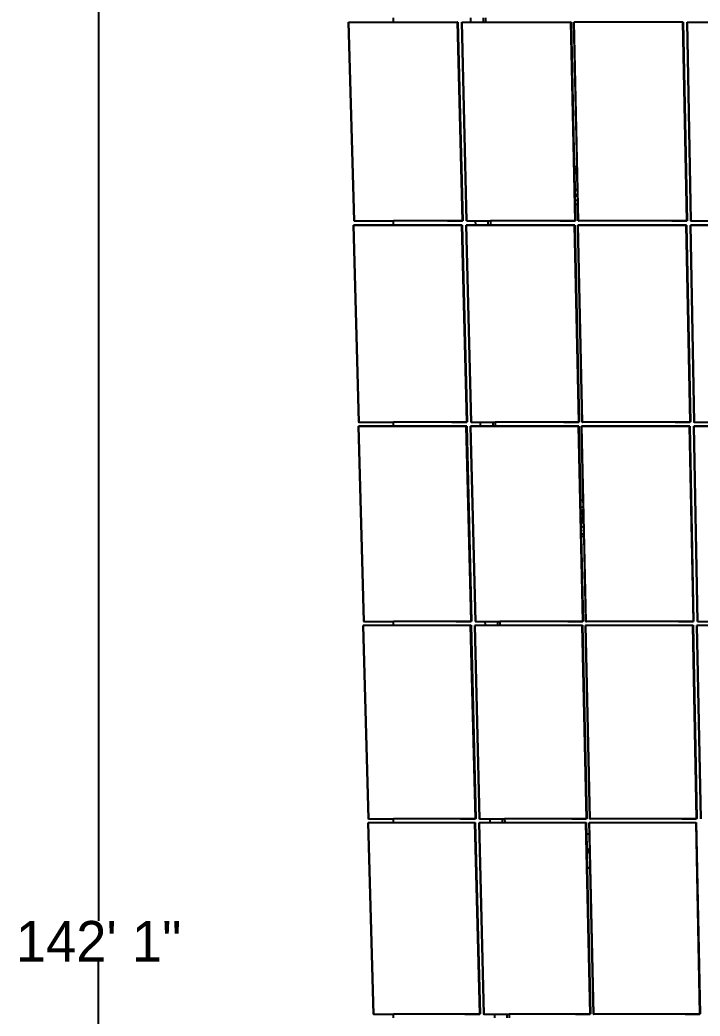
# Model space of a CAD drawing. Header units: inches. Extents: x -877 to 684, y -1170 to 1151.
# Drawn here: x -877 to -475, y -64 to 524 of the extents above; entities that cross this region are included whole.
import ezdxf

# ---------------------------------------------------------------- set-up
doc = ezdxf.new("R2010")
doc.units = ezdxf.units.IN
doc.header["$MEASUREMENT"] = 0
doc.dimstyles.get("Standard").update_dxf_attribs({"dimtxt": 24, "dimasz": 0.18, "dimexe": 0.18, "dimexo": 0.0625, "dimgap": 0.09, "dimtad": 0, "dimtih": 1, "dimtoh": 1, "dimdec": 4, "dimzin": 0, "dimdsep": 46, "dimtxsty": 'Standard', "dimcen": 0.09, "dimclrd": 1, "dimclre": 1, "dimclrt": 1, "dimadec": 0, "dimazin": 0, "dimtfac": 1, "dimtdec": 4, "dimtofl": 0, "dimtmove": 0, "dimatfit": 3, "dimfxl": 1, "dimtolj": 1, "dimtzin": 0, "dimarcsym": 0})

# ---------------------------------------------------------------- blocks, each defined once
blk = doc.blocks.new('*D4')
at = {"color": 1, "lineweight": -2, "transparency": 16777216}
for p, q in [((-694.87, 1014.8), (-830.6, 1014.8)), ((-830.42, 1014.62), (-830.42, -7.61)), ((-830.42, -1054.02), (-830.42, -31.79)), ((-643.73, -1054.2), (-830.6, -1054.2))]:
    blk.add_line(p, q, dxfattribs=at)
at = {"color": 1, "transparency": 16777216}
for points in [[(-830.45, 1014.62), (-830.39, 1014.62), (-830.42, 1014.8)], [(-830.45, -1054.02), (-830.39, -1054.02), (-830.42, -1054.2)]]:
    blk.add_solid(points, dxfattribs=at)
at = {"layer": 'Defpoints', "color": 0, "transparency": 16777216}
for p in [(-694.81, 1014.8), (-830.42, -1054.2), (-643.67, -1054.2)]:
    blk.add_point(p, dxfattribs=at)
at = {"color": 1, "transparency": 16777216, "insert": (-830.42, -19.7), "char_height": 24, "attachment_point": 5}
blk.add_mtext('\\A1;142\' 1"', dxfattribs=at)

msp = doc.modelspace()

# ---------------------------------------------------------------- linework, layer by layer
for p, q in [((-656.16976, 523.13407), (-656.16976, 525.64121)), ((-610.54655, 523.13335), (-610.60709, 525.6405)), ((-603.10563, 523.13323), (-603.16544, 525.64038)), ((-601.88785, 525.64036), (-601.82818, 523.13321)), ((-682.80723, 523.13451), (-682.61021, 523.1334)), ((-679.56547, 405.69066), (-682.80723, 523.13451)), ((-682.61021, 523.1334), (-682.51676, 523.13451)), ((-679.36942, 405.6904), (-682.61021, 523.1334)), ((-682.51676, 523.13451), (-656.16976, 523.13407)), ((-656.16976, 523.13407), (-618.44569, 523.13344)), ((-615.50951, 405.68961), (-618.44569, 523.13344)), ((-618.22706, 523.12534), (-618.44569, 523.13344)), ((-618.22706, 523.12534), (-615.29295, 405.72286)), ((-615.95881, 523.13344), (-615.76179, 523.13234)), ((-613.03443, 405.68961), (-615.95881, 523.13344)), ((-615.76179, 523.13234), (-615.66834, 523.13344)), ((-612.83837, 405.68935), (-615.76179, 523.13234)), ((-615.66834, 523.13344), (-610.54655, 523.13335)), ((-610.54655, 523.13335), (-603.10563, 523.13323)), ((-603.10563, 523.13323), (-601.82818, 523.13321)), ((-601.82818, 523.13321), (-551.59728, 523.13238)), ((-548.97847, 405.68855), (-551.59728, 523.13238)), ((-551.40228, 523.12428), (-551.59728, 523.13238)), ((-551.40228, 523.12428), (-549.50221, 437.88308)), ((-549.68429, 523.1309), (-549.48728, 523.1298)), ((-547.79, 437.88308), (-549.68429, 523.1309)), ((-549.48728, 523.1298), (-549.39383, 523.1309)), ((-546.87851, 405.68683), (-549.48728, 523.1298)), ((-485.32277, 523.12984), (-549.39383, 523.1309)), ((-483.01862, 405.68604), (-485.32277, 523.12984)), ((-485.1512, 523.12174), (-485.32277, 523.12984)), ((-485.1512, 523.12174), (-482.84867, 405.7193)), ((-482.83589, 523.12984), (-482.63888, 523.12873)), ((-480.54354, 405.68604), (-482.83589, 523.12984)), ((-482.63888, 523.12873), (-482.54543, 523.12984)), ((-480.34748, 405.68578), (-482.63888, 523.12873)), ((-482.54543, 523.12984), (-438.94035, 523.12911)), ((-549.50221, 437.88308), (-547.79, 437.88308)), ((-549.50221, 437.88308), (-549.46577, 436.24851)), ((-549.46577, 436.24851), (-548.8849, 436.82938)), ((-549.46577, 436.24851), (-549.4591, 435.94924)), ((-549.4591, 435.94924), (-549.41333, 435.91412)), ((-549.4591, 435.94924), (-549.4535, 435.698)), ((-549.4535, 435.698), (-549.39455, 435.74323)), ((-549.4535, 435.698), (-549.43961, 435.07505)), ((-549.41333, 435.91412), (-549.15844, 435.80854)), ((-549.39455, 435.74323), (-549.29683, 435.78371)), ((-549.29683, 435.78371), (-549.19196, 435.79752)), ((-549.19196, 435.79752), (-549.08709, 435.78371)), ((-549.15844, 435.80854), (-548.8849, 435.77252)), ((-549.08709, 435.78371), (-549.06511, 435.77461)), ((-549.04927, 435.77252), (-549.06511, 435.77461)), ((-549.06511, 435.77461), (-548.98936, 435.74323)), ((-548.94811, 435.73062), (-549.04927, 435.77252)), ((-548.98936, 435.74323), (-548.90545, 435.67884)), ((-548.86124, 435.66396), (-548.94811, 435.73062)), ((-548.90327, 435.676), (-548.90545, 435.67884)), ((-548.90327, 435.676), (-548.86124, 435.64375)), ((-548.90327, 435.676), (-548.84105, 435.59492)), ((-548.86347, 436.81233), (-548.8849, 436.82938)), ((-548.8849, 436.82938), (-548.86566, 436.81014)), ((-548.8849, 436.82938), (-548.8849, 435.77819)), ((-548.8849, 435.77252), (-548.61137, 435.80854)), ((-548.86566, 436.81014), (-548.86347, 436.81233)), ((-548.86566, 436.81014), (-548.13759, 436.08207)), ((-548.86347, 436.81233), (-548.11619, 436.06505)), ((-548.79458, 435.57709), (-548.86124, 435.66396)), ((-548.86124, 435.64375), (-548.79685, 435.55984)), ((-548.78447, 435.56699), (-548.85113, 435.65386)), ((-548.84105, 435.59492), (-548.80058, 435.4972)), ((-548.80058, 435.4972), (-548.78677, 435.39233)), ((-548.78677, 435.39233), (-548.80058, 435.28746)), ((-548.79685, 435.55984), (-548.75637, 435.46212)), ((-548.75267, 435.47593), (-548.79458, 435.57709)), ((-548.74257, 435.46582), (-548.78447, 435.56699)), ((-548.75637, 435.46212), (-548.74257, 435.35726)), ((-548.74257, 435.35726), (-548.75637, 435.2524)), ((-548.73838, 435.36737), (-548.75267, 435.47593)), ((-548.75267, 435.25881), (-548.73838, 435.36737)), ((-548.72828, 435.35726), (-548.74257, 435.46582)), ((-548.74257, 435.2487), (-548.72828, 435.35726)), ((-548.61137, 435.80854), (-548.35647, 435.91412)), ((-548.35647, 435.91412), (-548.13759, 436.08207)), ((-548.11619, 436.06505), (-548.13759, 436.08207)), ((-548.13759, 436.08207), (-548.11867, 436.06315)), ((-548.11867, 436.06315), (-548.11619, 436.06505)), ((-548.11867, 436.06315), (-547.74117, 435.68565)), ((-548.11619, 436.06505), (-547.74127, 435.69012)), ((-547.74127, 435.69012), (-547.79, 437.88308)), ((-547.74117, 435.68565), (-547.74127, 435.69012)), ((-547.6872, 433.25702), (-547.74117, 435.68565)), ((-549.43624, 435.07341), (-549.43961, 435.07505)), ((-549.43961, 435.07505), (-549.42982, 434.63554)), ((-549.43921, 435.05674), (-549.35745, 434.99401)), ((-549.43421, 435.07077), (-549.43624, 435.07341)), ((-549.39455, 435.04142), (-549.43421, 435.07077)), ((-547.6872, 433.25702), (-549.42982, 434.63554)), ((-549.42982, 434.63554), (-549.19357, 424.03691)), ((-549.29683, 435.00095), (-549.39455, 435.04142)), ((-549.3503, 435.00638), (-549.39455, 435.04142)), ((-549.35745, 434.99401), (-549.25629, 434.9521)), ((-549.25259, 434.96591), (-549.3503, 435.00638)), ((-549.19196, 434.98714), (-549.29683, 435.00095)), ((-549.25629, 434.9521), (-549.14773, 434.93781)), ((-549.14773, 434.9521), (-549.25259, 434.96591)), ((-549.08709, 435.00095), (-549.19196, 434.98714)), ((-549.14773, 434.9521), (-549.14773, 434.99296)), ((-549.04286, 434.96591), (-549.14773, 434.9521)), ((-549.14773, 434.93781), (-549.03916, 434.9521)), ((-549.14773, 434.94925), (-549.14773, 434.9521)), ((-549.14773, 434.93781), (-549.14773, 434.94925)), ((-548.98936, 435.04142), (-549.08709, 435.00095)), ((-548.94811, 435.00411), (-549.04286, 434.96591)), ((-549.03916, 434.9521), (-548.938, 434.99401)), ((-548.90545, 435.10582), (-548.98936, 435.04142)), ((-548.86124, 435.07077), (-548.94811, 435.00411)), ((-548.938, 434.99401), (-548.85113, 435.06067)), ((-548.90147, 435.111), (-548.90545, 435.10582)), ((-548.84105, 435.18973), (-548.90147, 435.111)), ((-548.90147, 435.111), (-548.86124, 435.07077)), ((-548.86124, 435.07077), (-548.79458, 435.15764)), ((-548.85113, 435.06067), (-548.78447, 435.14754)), ((-548.80058, 435.28746), (-548.84105, 435.18973)), ((-548.79458, 435.15764), (-548.75804, 435.24586)), ((-548.78447, 435.14754), (-548.74375, 435.24586)), ((-548.75804, 435.24586), (-548.75637, 435.2524)), ((-548.75637, 435.2524), (-548.75267, 435.25881)), ((-548.74375, 435.24586), (-548.74257, 435.2487)), ((-547.48732, 424.26165), (-547.6872, 433.25702)), ((-548.24426, 424.04871), (-549.19357, 424.03691)), ((-549.19357, 424.03691), (-549.14748, 421.96937)), ((-547.48732, 424.26165), (-548.24426, 424.04871)), ((-547.42241, 421.34067), (-547.48732, 424.26165)), ((-549.14748, 421.96937), (-549.0972, 421.96275)), ((-549.14748, 421.96937), (-549.14685, 421.94112)), ((-549.14685, 421.94112), (-549.05297, 421.92876)), ((-549.14685, 421.94112), (-549.12979, 421.17569)), ((-549.0972, 421.17998), (-549.12979, 421.17569)), ((-549.12979, 421.17569), (-549.12891, 421.13606)), ((-549.05297, 421.14606), (-549.12891, 421.13606)), ((-549.12891, 421.13606), (-549.12859, 421.12181)), ((-549.12859, 421.12181), (-549.04927, 421.13225)), ((-549.12859, 421.12181), (-549.12372, 420.90359)), ((-548.8849, 420.93503), (-549.12372, 420.90359)), ((-549.12372, 420.90359), (-549.10579, 420.09906)), ((-548.8849, 419.87817), (-549.10579, 420.09906)), ((-549.10579, 420.09906), (-549.05302, 417.73162)), ((-549.0972, 421.96275), (-548.99947, 421.92227)), ((-548.99947, 421.22046), (-549.0972, 421.17998)), ((-547.34221, 417.73162), (-549.05302, 417.73162)), ((-549.05302, 417.73162), (-548.99942, 415.32683)), ((-549.05297, 421.92876), (-548.95525, 421.88828)), ((-548.95525, 421.18653), (-549.05297, 421.14606)), ((-549.04927, 421.13225), (-548.94811, 421.17415)), ((-548.95525, 421.88828), (-548.99947, 421.92227)), ((-548.91555, 421.28485), (-548.99947, 421.22046)), ((-548.95525, 421.88828), (-548.91555, 421.85788)), ((-548.87134, 421.25092), (-548.95525, 421.18653)), ((-548.94811, 421.17415), (-548.86124, 421.24081)), ((-548.91555, 421.85788), (-548.85116, 421.77396)), ((-548.87134, 421.8239), (-548.91555, 421.85788)), ((-548.85116, 421.36877), (-548.91555, 421.28485)), ((-548.61137, 420.89902), (-548.8849, 420.93503)), ((-548.13759, 420.62549), (-548.8849, 419.87817)), ((-548.86347, 419.86178), (-548.8849, 419.87817)), ((-548.87134, 421.8239), (-548.80696, 421.73999)), ((-548.80696, 421.33483), (-548.87134, 421.25092)), ((-548.25801, 420.46725), (-548.86347, 419.86178)), ((-548.79458, 421.74713), (-548.86124, 421.834)), ((-548.86124, 421.24081), (-548.79458, 421.32768)), ((-548.86124, 421.24081), (-548.86124, 419.87817)), ((-548.85116, 421.77396), (-548.81068, 421.67623)), ((-548.81068, 421.46649), (-548.85116, 421.36877)), ((-548.81068, 421.67623), (-548.79688, 421.57136)), ((-548.79688, 421.57136), (-548.81068, 421.46649)), ((-548.80696, 421.73999), (-548.76648, 421.64227)), ((-548.76648, 421.43255), (-548.80696, 421.33483)), ((-548.75267, 421.64597), (-548.79458, 421.74713)), ((-548.79458, 421.32768), (-548.75267, 421.42885)), ((-548.76648, 421.64227), (-548.75267, 421.53741)), ((-548.75267, 421.53741), (-548.76648, 421.43255)), ((-548.73838, 421.53741), (-548.75267, 421.64597)), ((-548.75267, 421.42885), (-548.73838, 421.53741)), ((-548.35647, 420.79344), (-548.61137, 420.89902)), ((-548.13759, 420.62549), (-548.35647, 420.79344)), ((-548.11619, 420.60907), (-548.25801, 420.46725)), ((-548.25801, 420.46725), (-548.19337, 420.47576)), ((-548.19337, 420.47576), (-548.09236, 420.51759)), ((-547.42241, 421.34067), (-548.13759, 420.62549)), ((-548.11619, 420.60907), (-548.13759, 420.62549)), ((-547.88872, 420.83653), (-548.11619, 420.60907)), ((-548.09236, 420.51759), (-548.00563, 420.58415)), ((-548.00563, 420.58415), (-547.93907, 420.67088)), ((-547.93907, 420.67088), (-547.89724, 420.77189)), ((-547.89724, 420.77189), (-547.88872, 420.83653)), ((-547.42159, 421.30367), (-547.88872, 420.83653)), ((-547.42159, 421.30367), (-547.42241, 421.34067)), ((-547.34221, 417.73162), (-547.42159, 421.30367)), ((-547.28877, 415.32683), (-547.34221, 417.73162)), ((-547.28877, 415.32683), (-548.99942, 415.32683)), ((-548.99942, 415.32683), (-548.78532, 405.72181)), ((-547.07457, 405.68709), (-547.28877, 415.32683)), ((-679.87683, 405.68957), (-679.94756, 405.68957)), ((-679.63959, 403.233), (-679.87878, 403.19887)), ((-679.87878, 403.19887), (-679.68271, 403.19778)), ((-676.6665, 286.88842), (-679.87878, 403.19887)), ((-679.68271, 403.19778), (-679.58972, 403.19887)), ((-676.47139, 286.88817), (-679.68271, 403.19778)), ((-679.56547, 405.69066), (-679.65848, 405.68957)), ((-679.63959, 403.233), (-656.16976, 403.23262)), ((-615.82929, 403.19782), (-679.58972, 403.19887)), ((-679.51974, 405.69041), (-679.56547, 405.69066)), ((-679.51974, 405.69041), (-679.36942, 405.6904)), ((-679.36942, 405.6904), (-679.29836, 405.6904)), ((-679.27639, 405.69066), (-679.29836, 405.6904)), ((-679.27639, 405.69066), (-656.16976, 405.69021)), ((-656.16976, 403.23262), (-656.16976, 405.69021)), ((-615.50951, 405.68961), (-656.16976, 405.69021)), ((-656.16976, 403.23262), (-615.61264, 403.23195)), ((-624.40776, 405.6896), (-615.50947, 405.68814)), ((-615.61264, 403.23195), (-615.82929, 403.19782)), ((-612.91964, 286.88738), (-615.82929, 403.19782)), ((-615.61264, 403.23195), (-612.70503, 286.96207)), ((-615.29295, 405.72286), (-615.50951, 405.68961)), ((-615.50947, 405.68814), (-615.50951, 405.68961)), ((-613.34578, 405.68851), (-613.41652, 405.68851)), ((-613.13868, 403.23195), (-613.35447, 403.19782)), ((-613.35447, 403.19782), (-613.15841, 403.19672)), ((-610.45651, 286.88738), (-613.35447, 403.19782)), ((-613.15841, 403.19672), (-613.06541, 403.19782)), ((-610.26139, 286.88712), (-613.15841, 403.19672)), ((-613.13868, 403.23195), (-607.65127, 403.23186)), ((-613.03443, 405.68961), (-613.12744, 405.68851)), ((-549.30499, 403.19676), (-613.06541, 403.19782)), ((-612.98869, 405.68935), (-613.03443, 405.68961)), ((-612.98869, 405.68935), (-612.83837, 405.68935)), ((-612.83837, 405.68935), (-612.76732, 405.68935)), ((-612.74535, 405.68961), (-612.76732, 405.68935)), ((-612.74535, 405.68961), (-607.71061, 405.6895)), ((-607.65127, 403.23186), (-607.71061, 405.6895)), ((-607.71061, 405.6895), (-600.30426, 405.68936)), ((-607.65127, 403.23186), (-600.24564, 403.23174)), ((-600.24564, 403.23174), (-600.30426, 405.68936)), ((-600.30426, 405.68936), (-599.03302, 405.68934)), ((-600.24564, 403.23174), (-598.97453, 403.23172)), ((-599.03302, 405.68934), (-598.97453, 403.23172)), ((-548.97847, 405.68855), (-599.03302, 405.68934)), ((-598.97453, 403.23172), (-549.11174, 403.2309)), ((-557.87672, 405.68855), (-548.97844, 405.68708)), ((-549.11174, 403.2309), (-549.30499, 403.19676)), ((-546.70965, 286.88633), (-549.30499, 403.19676)), ((-549.11174, 403.2309), (-546.51822, 286.96103)), ((-548.78532, 405.72181), (-548.97847, 405.68855)), ((-548.97844, 405.68708), (-548.97847, 405.68855)), ((-547.38593, 405.686), (-547.45666, 405.686)), ((-547.2087, 403.22944), (-547.40128, 403.1953)), ((-547.40128, 403.1953), (-547.20522, 403.19421)), ((-544.81493, 286.88489), (-547.40128, 403.1953)), ((-547.2087, 403.22944), (-483.18176, 403.22838)), ((-547.20522, 403.19421), (-547.11222, 403.1953)), ((-544.61982, 286.88463), (-547.20522, 403.19421)), ((-547.07457, 405.68709), (-547.16758, 405.686)), ((-483.35181, 403.19425), (-547.11222, 403.1953)), ((-547.02883, 405.68684), (-547.07457, 405.68709)), ((-547.02883, 405.68684), (-546.87851, 405.68683)), ((-546.87851, 405.68683), (-546.80746, 405.68683)), ((-546.78548, 405.68709), (-546.80746, 405.68683)), ((-483.01862, 405.68604), (-546.78548, 405.68709)), ((-491.91687, 405.68603), (-483.01859, 405.68457)), ((-483.18176, 403.22838), (-483.35181, 403.19425)), ((-481.06808, 286.88384), (-483.35181, 403.19425)), ((-483.18176, 403.22838), (-480.89964, 286.95854)), ((-482.84867, 405.7193), (-483.01862, 405.68604)), ((-483.01859, 405.68457), (-483.01862, 405.68604)), ((-480.8549, 405.68494), (-480.92564, 405.68494)), ((-480.70781, 403.22838), (-480.87698, 403.19425)), ((-480.87698, 403.19425), (-480.68093, 403.19316)), ((-478.60495, 286.88384), (-480.87698, 403.19425)), ((-480.70781, 403.22838), (-436.85884, 403.22766)), ((-480.68093, 403.19316), (-480.58793, 403.19425)), ((-478.40984, 286.88359), (-480.68093, 403.19316)), ((-480.54354, 405.68604), (-480.63655, 405.68494)), ((-416.82752, 403.1932), (-480.58793, 403.19425)), ((-480.4978, 405.68578), (-480.54354, 405.68604)), ((-480.4978, 405.68578), (-480.34748, 405.68578)), ((-480.34748, 405.68578), (-480.27643, 405.68578)), ((-480.25446, 405.68604), (-480.27643, 405.68578)), ((-480.25446, 405.68604), (-436.90151, 405.6852)), ((-676.97635, 286.88734), (-677.04675, 286.88734)), ((-676.74157, 284.49617), (-676.97859, 284.42062)), ((-676.97859, 284.42062), (-676.78347, 284.41954)), ((-673.79538, 169.22724), (-676.97859, 284.42062)), ((-676.78347, 284.41954), (-676.69092, 284.42062)), ((-673.6012, 169.22698), (-676.78347, 284.41954)), ((-676.6665, 286.88842), (-676.75906, 286.88734)), ((-676.74157, 284.49617), (-656.16976, 284.49583)), ((-613.23814, 284.41958), (-676.69092, 284.42062)), ((-676.62099, 286.88817), (-676.6665, 286.88842)), ((-676.62099, 286.88817), (-676.47139, 286.88817)), ((-676.47139, 286.88817), (-676.40068, 286.88816)), ((-676.37881, 286.88842), (-676.40068, 286.88816)), ((-676.37881, 286.88842), (-656.16976, 286.88803)), ((-656.16976, 284.49583), (-656.16976, 286.88803)), ((-612.91964, 286.88738), (-656.16976, 286.88803)), ((-656.16976, 284.49583), (-613.02344, 284.49513)), ((-621.77495, 286.88737), (-612.9196, 286.88592)), ((-613.02344, 284.49513), (-613.23814, 284.41958)), ((-610.35464, 169.2262), (-613.23814, 284.41958)), ((-613.02344, 284.49513), (-610.14196, 169.34154)), ((-612.70503, 286.96207), (-612.91964, 286.88738)), ((-612.9196, 286.88592), (-612.91964, 286.88738)), ((-610.76636, 286.88629), (-610.83675, 286.88629)), ((-610.56142, 284.49513), (-610.77526, 284.41958)), ((-610.77526, 284.41958), (-610.58014, 284.41849)), ((-607.90334, 169.2262), (-610.77526, 284.41958)), ((-610.58014, 284.41849), (-610.48759, 284.41958)), ((-607.70917, 169.22595), (-610.58014, 284.41849)), ((-610.56142, 284.49513), (-604.78411, 284.49503)), ((-610.45651, 286.88738), (-610.54906, 286.88629)), ((-547.03482, 284.41853), (-610.48759, 284.41958)), ((-610.41099, 286.88712), (-610.45651, 286.88738)), ((-610.41099, 286.88712), (-610.26139, 286.88712)), ((-610.26139, 286.88712), (-610.19068, 286.88712)), ((-610.16882, 286.88738), (-610.19068, 286.88712)), ((-610.16882, 286.88738), (-604.84187, 286.88727)), ((-604.78411, 284.49503), (-604.84187, 286.88727)), ((-604.84187, 286.88727), (-597.47048, 286.88713)), ((-604.78411, 284.49503), (-597.41342, 284.49491)), ((-597.41342, 284.49491), (-597.47048, 286.88713)), ((-597.47048, 286.88713), (-596.20553, 286.8871)), ((-597.41342, 284.49491), (-596.1486, 284.49489)), ((-596.20553, 286.8871), (-596.1486, 284.49489)), ((-546.70965, 286.88633), (-596.20553, 286.8871)), ((-596.1486, 284.49489), (-546.8433, 284.49408)), ((-555.56496, 286.88633), (-546.70961, 286.88488)), ((-546.8433, 284.49408), (-547.03482, 284.41853)), ((-544.46261, 169.22517), (-547.03482, 284.41853)), ((-546.8433, 284.49408), (-545.86901, 240.84652)), ((-546.51822, 286.96103), (-546.70965, 286.88633)), ((-546.70961, 286.88488), (-546.70965, 286.88633)), ((-545.12479, 286.8838), (-545.19519, 286.8838)), ((-544.94944, 284.49264), (-545.1403, 284.41709)), ((-545.1403, 284.41709), (-544.94519, 284.416)), ((-544.17076, 240.84652), (-545.1403, 284.41709)), ((-544.94944, 284.49264), (-481.23132, 284.4916)), ((-544.94519, 284.416), (-544.85263, 284.41709)), ((-542.38283, 169.22348), (-544.94519, 284.416)), ((-544.81493, 286.88489), (-544.9075, 286.8838)), ((-481.39987, 284.41604), (-544.85263, 284.41709)), ((-544.76942, 286.88463), (-544.81493, 286.88489)), ((-544.76942, 286.88463), (-544.61982, 286.88463)), ((-544.61982, 286.88463), (-544.54911, 286.88463)), ((-544.52724, 286.88489), (-544.54911, 286.88463)), ((-481.06808, 286.88384), (-544.52724, 286.88489)), ((-489.9234, 286.88384), (-481.06805, 286.88238)), ((-481.23132, 284.4916), (-481.39987, 284.41604)), ((-479.13628, 169.2227), (-481.39987, 284.41604)), ((-481.23132, 284.4916), (-478.96932, 169.33804)), ((-480.89964, 286.95854), (-481.06808, 286.88384)), ((-481.06805, 286.88238), (-481.06808, 286.88384)), ((-478.91481, 286.88276), (-478.98521, 286.88276)), ((-478.7693, 284.4916), (-478.93698, 284.41604)), ((-478.93698, 284.41604), (-478.74188, 284.41496)), ((-476.68498, 169.2227), (-478.93698, 284.41604)), ((-478.7693, 284.4916), (-434.79755, 284.49088)), ((-478.74188, 284.41496), (-478.64932, 284.41604)), ((-476.49081, 169.22245), (-478.74188, 284.41496)), ((-478.60495, 286.88384), (-478.69752, 286.88276)), ((-415.19656, 284.415), (-478.64932, 284.41604)), ((-478.55943, 286.88359), (-478.60495, 286.88384)), ((-478.55943, 286.88359), (-478.40984, 286.88359)), ((-478.40984, 286.88359), (-478.33913, 286.88359)), ((-478.31726, 286.88384), (-478.33913, 286.88359)), ((-478.31726, 286.88384), (-434.83908, 286.88301)), ((-545.86901, 240.84652), (-544.17076, 240.84652)), ((-545.86901, 240.84652), (-545.75825, 235.8842)), ((-545.75825, 235.8842), (-544.0973, 237.54515)), ((-545.75825, 235.8842), (-545.72223, 234.2705)), ((-544.0973, 237.54515), (-544.17076, 240.84652)), ((-544.04499, 235.19438), (-544.0973, 237.54515)), ((-545.72223, 234.2705), (-545.51563, 234.06897)), ((-545.72223, 234.2705), (-545.58578, 228.15753)), ((-545.51563, 234.06897), (-544.93162, 234.66768)), ((-545.51563, 234.06897), (-545.36084, 233.91798)), ((-545.36084, 233.91798), (-544.76286, 232.91136)), ((-544.7202, 229.47888), (-545.29298, 228.4577)), ((-544.93162, 234.66768), (-544.04499, 235.19438)), ((-544.76286, 232.91136), (-544.4458, 231.78426)), ((-544.43124, 230.61351), (-544.7202, 229.47888)), ((-544.4458, 231.78426), (-544.43124, 230.61351)), ((-543.86268, 227.00174), (-544.04499, 235.19438)), ((-545.52653, 228.21827), (-545.58578, 228.15753)), ((-545.58578, 228.15753), (-545.53566, 225.91238)), ((-543.79982, 224.17654), (-545.53566, 225.91238)), ((-545.53566, 225.91238), (-545.4192, 220.69506)), ((-545.29298, 228.4577), (-545.52653, 228.21827)), ((-544.84318, 227.5517), (-545.52653, 228.21827)), ((-543.86268, 227.00174), (-544.84318, 227.5517)), ((-543.79982, 224.17654), (-543.86268, 227.00174)), ((-543.72235, 220.69506), (-543.79982, 224.17654)), ((-543.72235, 220.69506), (-545.4192, 220.69506)), ((-545.4192, 220.69506), (-545.39084, 219.42457)), ((-543.69408, 219.42457), (-545.39084, 219.42457)), ((-545.39084, 219.42457), (-544.27289, 169.3405)), ((-543.69408, 219.42457), (-543.72235, 220.69506)), ((-542.577, 169.22373), (-543.69408, 219.42457)), ((-674.10374, 169.22616), (-674.1738, 169.22616)), ((-673.87137, 166.89926), (-674.10625, 166.78308)), ((-674.10625, 166.78308), (-673.91207, 166.78201)), ((-670.95169, 52.69074), (-674.10625, 166.78308)), ((-673.91207, 166.78201), (-673.81997, 166.78308)), ((-670.75845, 52.69049), (-673.91207, 166.78201)), ((-673.79538, 169.22724), (-673.88749, 169.22616)), ((-673.87137, 166.89926), (-656.16976, 166.89897)), ((-610.67187, 166.78205), (-673.81997, 166.78308)), ((-673.75008, 169.22698), (-673.79538, 169.22724)), ((-673.75008, 169.22698), (-673.6012, 169.22698)), ((-673.6012, 169.22698), (-673.53083, 169.22698)), ((-673.50907, 169.22724), (-673.53083, 169.22698)), ((-673.50907, 169.22724), (-656.16976, 169.2269)), ((-656.16976, 166.89897), (-656.16976, 169.2269)), ((-610.35464, 169.2262), (-656.16976, 169.2269)), ((-656.16976, 166.89897), (-610.4591, 166.89822)), ((-619.16743, 169.2262), (-610.35461, 169.22476)), ((-610.4591, 166.89822), (-610.67187, 166.78205)), ((-607.81417, 52.68972), (-610.67187, 166.78205)), ((-610.4591, 166.89822), (-607.60338, 52.84492)), ((-610.14196, 169.34154), (-610.35464, 169.2262)), ((-610.35461, 169.22476), (-610.35464, 169.2262)), ((-608.2117, 169.22513), (-608.28176, 169.22513)), ((-608.0089, 166.89822), (-608.22082, 166.78205)), ((-608.22082, 166.78205), (-608.02664, 166.78097)), ((-605.37458, 52.68972), (-608.22082, 166.78205)), ((-608.02664, 166.78097), (-607.93454, 166.78205)), ((-605.18133, 52.68947), (-608.02664, 166.78097)), ((-608.0089, 166.89822), (-601.94447, 166.89812)), ((-607.90334, 169.2262), (-607.99545, 169.22513)), ((-544.78645, 166.78101), (-607.93454, 166.78205)), ((-607.85804, 169.22595), (-607.90334, 169.2262)), ((-607.85804, 169.22595), (-607.70917, 169.22595)), ((-607.70917, 169.22595), (-607.63879, 169.22595)), ((-607.61703, 169.2262), (-607.63879, 169.22595)), ((-607.61703, 169.2262), (-602.00069, 169.22609)), ((-601.94447, 166.89812), (-602.00069, 169.22609)), ((-602.00069, 169.22609), (-594.66392, 169.22595)), ((-601.94447, 166.89812), (-594.60839, 166.898)), ((-594.60839, 166.898), (-594.66392, 169.22595)), ((-594.66392, 169.22595), (-593.40521, 169.22593)), ((-594.60839, 166.898), (-593.3498, 166.89798)), ((-593.40521, 169.22593), (-593.3498, 166.89798)), ((-544.46261, 169.22517), (-593.40521, 169.22593)), ((-593.3498, 166.89798), (-544.59663, 166.89719)), ((-553.2754, 169.22516), (-544.46258, 169.22372)), ((-544.59663, 166.89719), (-544.78645, 166.78101)), ((-542.23706, 52.6887), (-544.78645, 166.78101)), ((-544.59663, 166.89719), (-542.04902, 52.8439)), ((-544.27289, 169.3405), (-544.46261, 169.22517)), ((-544.46258, 169.22372), (-544.46261, 169.22517)), ((-542.88537, 169.22266), (-542.95543, 169.22266)), ((-542.71186, 166.89576), (-542.90103, 166.77958)), ((-542.90103, 166.77958), (-542.70685, 166.77851)), ((-540.36046, 52.68728), (-542.90103, 166.77958)), ((-542.71186, 166.89576), (-479.29961, 166.89472)), ((-542.70685, 166.77851), (-542.61475, 166.77958)), ((-540.16722, 52.68703), (-542.70685, 166.77851)), ((-542.577, 169.22373), (-542.66912, 169.22266)), ((-479.46667, 166.77855), (-542.61475, 166.77958)), ((-542.5317, 169.22348), (-542.577, 169.22373)), ((-542.5317, 169.22348), (-542.38283, 169.22348)), ((-542.38283, 169.22348), (-542.31246, 169.22348)), ((-542.29069, 169.22373), (-542.31246, 169.22348)), ((-479.13628, 169.2227), (-542.29069, 169.22373)), ((-487.94907, 169.2227), (-479.13626, 169.22126)), ((-479.29961, 166.89472), (-479.46667, 166.77855)), ((-477.22295, 52.68625), (-479.46667, 166.77855)), ((-479.29961, 166.89472), (-477.05745, 52.84146)), ((-478.96932, 169.33804), (-479.13628, 169.2227)), ((-479.13626, 169.22126), (-479.13628, 169.2227)), ((-476.99335, 169.22163), (-477.06341, 169.22163)), ((-476.8494, 166.89472), (-477.01561, 166.77855)), ((-477.01561, 166.77855), (-476.82144, 166.77747)), ((-474.78336, 52.68625), (-477.01561, 166.77855)), ((-476.8494, 166.89472), (-432.75606, 166.89401)), ((-476.82144, 166.77747), (-476.72933, 166.77855)), ((-474.59012, 52.686), (-476.82144, 166.77747)), ((-476.68498, 169.2227), (-476.7771, 169.22163)), ((-413.58126, 166.77751), (-476.72933, 166.77855)), ((-476.63968, 169.22245), (-476.68498, 169.2227)), ((-476.63968, 169.22245), (-476.49081, 169.22245)), ((-476.49081, 169.22245), (-476.42044, 169.22245)), ((-476.39867, 169.2227), (-476.42044, 169.22245)), ((-476.39867, 169.2227), (-432.79647, 169.22187)), ((-671.25858, 52.68968), (-671.3283, 52.68968)), ((-671.02859, 50.42592), (-671.26136, 50.26989)), ((-671.26136, 50.26989), (-671.06811, 50.26883)), ((-668.13506, -62.7371), (-671.26136, 50.26989)), ((-671.06811, 50.26883), (-670.97645, 50.26989)), ((-667.94274, -62.73735), (-671.06811, 50.26883)), ((-670.95169, 52.69074), (-671.04336, 52.68968)), ((-671.02859, 50.42592), (-656.16976, 50.42568)), ((-608.13014, 50.26887), (-670.97645, 50.26989)), ((-670.90661, 52.6905), (-670.95169, 52.69074)), ((-670.90661, 52.6905), (-670.75845, 52.69049)), ((-670.75845, 52.69049), (-670.68841, 52.69049)), ((-670.66675, 52.69074), (-670.68841, 52.69049)), ((-670.66675, 52.69074), (-656.16976, 52.69046)), ((-656.16976, 50.42568), (-656.16976, 52.69046)), ((-607.81417, 52.68972), (-656.16976, 52.69046)), ((-656.16976, 50.42568), (-607.91926, 50.4249)), ((-616.58484, 52.68972), (-607.81413, 52.68829)), ((-607.91926, 50.4249), (-608.13014, 50.26887)), ((-605.29786, -62.73811), (-608.13014, 50.26887)), ((-607.91926, 50.4249), (-605.08894, -62.54381)), ((-607.60338, 52.84492), (-607.81417, 52.68972)), ((-607.81413, 52.68829), (-607.81417, 52.68972)), ((-605.68147, 52.68866), (-605.75119, 52.68866)), ((-605.48076, 50.4249), (-605.69079, 50.26887)), ((-605.69079, 50.26887), (-605.49754, 50.26781)), ((-602.86988, -62.73811), (-605.69079, 50.26887)), ((-605.49754, 50.26781), (-605.40588, 50.26887)), ((-602.67755, -62.73836), (-605.49754, 50.26781)), ((-605.48076, 50.4249), (-599.13197, 50.42479)), ((-605.37458, 52.68972), (-605.46625, 52.68866)), ((-542.55957, 50.26785), (-605.40588, 50.26887)), ((-605.3295, 52.68947), (-605.37458, 52.68972)), ((-605.3295, 52.68947), (-605.18133, 52.68947)), ((-605.18133, 52.68947), (-605.1113, 52.68947)), ((-605.08964, 52.68972), (-605.1113, 52.68947)), ((-605.08964, 52.68972), (-599.18666, 52.6896)), ((-599.13197, 50.42479), (-599.18666, 52.6896)), ((-599.18666, 52.6896), (-591.88419, 52.68947)), ((-599.13197, 50.42479), (-591.83016, 50.42467)), ((-591.83016, 50.42467), (-591.88419, 52.68947)), ((-591.88419, 52.68947), (-590.63164, 52.68944)), ((-591.83016, 50.42467), (-590.57774, 50.42465)), ((-590.63164, 52.68944), (-590.57774, 50.42465)), ((-542.23706, 52.6887), (-590.63164, 52.68944)), ((-590.57774, 50.42465), (-542.37143, 50.42387)), ((-551.00773, 52.68869), (-542.23703, 52.68727)), ((-542.37143, 50.42387), (-542.55957, 50.26785)), ((-540.03268, -62.73913), (-542.55957, 50.26785)), ((-542.37143, 50.42387), (-542.22359, 43.80997)), ((-542.04902, 52.8439), (-542.23706, 52.6887)), ((-542.23703, 52.68727), (-542.23706, 52.6887)), ((-540.66735, 52.68621), (-540.73708, 52.68621)), ((-540.49567, 50.42245), (-540.68316, 50.26643)), ((-540.68316, 50.26643), (-540.48991, 50.26536)), ((-540.53929, 43.80997), (-540.68316, 50.26643)), ((-540.49567, 50.42245), (-477.38635, 50.42143)), ((-540.48991, 50.26536), (-540.39825, 50.26643)), ((-537.97268, -62.74078), (-540.48991, 50.26536)), ((-540.36046, 52.68728), (-540.45214, 52.68621)), ((-477.55195, 50.2654), (-540.39825, 50.26643)), ((-540.31538, 52.68703), (-540.36046, 52.68728)), ((-540.31538, 52.68703), (-540.16722, 52.68703)), ((-540.16722, 52.68703), (-540.09718, 52.68703)), ((-540.07552, 52.68728), (-540.09718, 52.68703)), ((-477.22295, 52.68625), (-540.07552, 52.68728)), ((-485.99362, 52.68625), (-477.22292, 52.68482)), ((-477.38635, 50.42143), (-477.55195, 50.2654)), ((-475.32782, -62.74155), (-477.55195, 50.2654)), ((-477.38635, 50.42143), (-475.16376, -62.54725)), ((-477.05745, 52.84146), (-477.22295, 52.68625)), ((-477.22292, 52.68482), (-477.22295, 52.68625)), ((-542.22359, 43.80997), (-540.53929, 43.80997)), ((-542.22359, 43.80997), (-542.03359, 35.30946)), ((-540.09025, 23.6585), (-540.53929, 43.80997)), ((-542.03359, 35.30946), (-541.13548, 34.41136)), ((-542.03359, 35.30946), (-542.03313, 35.28923)), ((-542.03313, 35.28923), (-541.15661, 34.41271)), ((-542.03313, 35.28923), (-542.00815, 34.17135)), ((-541.95816, 34.19206), (-542.00815, 34.17135)), ((-542.00815, 34.17135), (-542.00795, 34.16264)), ((-542.00795, 34.16264), (-541.988, 34.1709)), ((-542.00795, 34.16264), (-541.99066, 33.38924)), ((-541.988, 33.38814), (-541.99066, 33.38924)), ((-541.99066, 33.38924), (-541.96213, 32.11256)), ((-541.988, 34.1709), (-541.88313, 34.18471)), ((-541.96686, 33.38535), (-541.988, 33.38814)), ((-541.98781, 33.38811), (-541.94805, 33.37164)), ((-541.96686, 33.38535), (-541.95816, 33.38175)), ((-541.88313, 33.37433), (-541.96686, 33.38535)), ((-541.15661, 32.91808), (-541.96213, 32.11256)), ((-541.96213, 32.11256), (-541.96164, 32.09064)), ((-541.13548, 32.9168), (-541.96164, 32.09064)), ((-541.96164, 32.09064), (-541.77316, 23.6585)), ((-541.84959, 34.20635), (-541.95816, 34.19206)), ((-541.95816, 33.38175), (-541.84959, 33.36745)), ((-541.94805, 33.37164), (-541.83949, 33.35735)), ((-541.83949, 34.18195), (-541.88313, 34.18471)), ((-541.88313, 34.18471), (-541.85085, 34.18046)), ((-541.87152, 33.37586), (-541.88313, 33.37433)), ((-541.83949, 33.37164), (-541.88313, 33.37433)), ((-541.77826, 33.38814), (-541.87152, 33.37586)), ((-541.83949, 33.37164), (-541.87152, 33.37586)), ((-541.85085, 34.18046), (-541.83949, 34.18195)), ((-541.85085, 34.18046), (-541.77826, 34.1709)), ((-541.74103, 34.19206), (-541.84959, 34.20635)), ((-541.84959, 33.36745), (-541.83949, 33.36878)), ((-541.83949, 34.18195), (-541.73463, 34.16815)), ((-541.73463, 33.38545), (-541.83949, 33.37164)), ((-541.83949, 33.36878), (-541.74103, 33.38175)), ((-541.83949, 33.37164), (-541.83949, 33.38007)), ((-541.83949, 33.36878), (-541.83949, 33.37164)), ((-541.83949, 33.35735), (-541.73093, 33.37164)), ((-541.83949, 33.35735), (-541.83949, 33.36878)), ((-541.77826, 34.1709), (-541.68054, 34.13042)), ((-541.68054, 33.42861), (-541.77826, 33.38814)), ((-541.63987, 34.15016), (-541.74103, 34.19206)), ((-541.74103, 33.38175), (-541.73463, 33.38545)), ((-541.73463, 34.16815), (-541.63691, 34.12767)), ((-541.63987, 33.42365), (-541.73463, 33.38545)), ((-541.73093, 33.37164), (-541.62976, 33.41354)), ((-541.68054, 34.13042), (-541.59662, 34.06603)), ((-541.59662, 33.49301), (-541.68054, 33.42861)), ((-541.553, 34.0835), (-541.63987, 34.15016)), ((-541.63987, 33.42365), (-541.553, 33.49031)), ((-541.63691, 34.12767), (-541.553, 34.06329)), ((-541.62976, 33.41354), (-541.54289, 33.4802)), ((-541.59662, 34.06603), (-541.53223, 33.98211)), ((-541.53223, 33.57692), (-541.59662, 33.49301)), ((-541.48634, 33.99663), (-541.553, 34.0835)), ((-541.553, 34.06329), (-541.48861, 33.97938)), ((-541.48634, 33.57718), (-541.553, 33.49031)), ((-541.47623, 33.98652), (-541.54289, 34.07339)), ((-541.54289, 33.4802), (-541.47623, 33.56707)), ((-541.53223, 33.98211), (-541.49175, 33.88439)), ((-541.49175, 33.67465), (-541.53223, 33.57692)), ((-541.49175, 33.88439), (-541.47794, 33.77952)), ((-541.47794, 33.77952), (-541.49175, 33.67465)), ((-541.48861, 33.97938), (-541.44814, 33.88166)), ((-541.44444, 33.89546), (-541.48634, 33.99663)), ((-541.46221, 33.63543), (-541.48634, 33.57718)), ((-541.43433, 33.88536), (-541.47623, 33.98652)), ((-541.47623, 33.56707), (-541.43551, 33.66539)), ((-541.44291, 33.84196), (-541.46616, 33.66539)), ((-541.46616, 33.66539), (-541.46221, 33.63543)), ((-541.4498, 33.66539), (-541.46221, 33.63543)), ((-541.46221, 33.63543), (-541.43014, 33.39186)), ((-541.4498, 33.66539), (-541.46049, 33.66539)), ((-541.44814, 33.67193), (-541.4498, 33.66539)), ((-541.43551, 33.66539), (-541.4498, 33.66539)), ((-541.44814, 33.88166), (-541.44291, 33.84196)), ((-541.43433, 33.7768), (-541.44814, 33.67193)), ((-541.44814, 33.67193), (-541.44444, 33.67834)), ((-541.44015, 33.86292), (-541.44444, 33.89546)), ((-541.44444, 33.67834), (-541.43014, 33.7869)), ((-541.44015, 33.86292), (-541.44291, 33.84196)), ((-541.44291, 33.84196), (-541.43433, 33.7768)), ((-541.43014, 33.93893), (-541.44015, 33.86292)), ((-541.43014, 33.7869), (-541.44015, 33.86292)), ((-541.43551, 33.66539), (-541.43433, 33.66824)), ((-540.4093, 33.66539), (-541.43551, 33.66539)), ((-541.42004, 33.7768), (-541.43433, 33.88536)), ((-541.43433, 33.66824), (-541.42004, 33.7768)), ((-541.32456, 34.19382), (-541.43014, 33.93893)), ((-541.43014, 33.39186), (-541.32456, 33.13696)), ((-541.15661, 34.41271), (-541.32456, 34.19382)), ((-541.32456, 33.13696), (-541.15661, 32.91808)), ((-541.13548, 34.41136), (-541.15661, 34.41271)), ((-541.15661, 34.41271), (-541.14407, 34.40017)), ((-541.14521, 32.92948), (-541.15661, 32.91808)), ((-541.13548, 32.9168), (-541.15661, 32.91808)), ((-540.4093, 33.66539), (-541.14521, 32.92948)), ((-541.14521, 32.92948), (-541.13548, 32.9168)), ((-541.13548, 34.41136), (-541.14407, 34.40017)), ((-541.14407, 34.40017), (-540.87286, 34.12896)), ((-541.13548, 34.41136), (-540.83909, 34.11497)), ((-540.3882, 33.66408), (-541.13548, 32.9168)), ((-540.83909, 34.11497), (-540.87286, 34.12896)), ((-540.87286, 34.12896), (-540.61019, 33.86629)), ((-540.79552, 34.09692), (-540.83909, 34.11497)), ((-540.83909, 34.11497), (-540.62418, 33.90006)), ((-540.70878, 34.03037), (-540.79552, 34.09692)), ((-540.64223, 33.94363), (-540.70878, 34.03037)), ((-540.62418, 33.90006), (-540.64223, 33.94363)), ((-540.61019, 33.86629), (-540.62418, 33.90006)), ((-540.62418, 33.90006), (-540.3882, 33.66408)), ((-540.61019, 33.86629), (-540.4093, 33.66539)), ((-540.3882, 33.66408), (-540.4093, 33.66539)), ((-540.09025, 23.6585), (-541.77316, 23.6585)), ((-541.77316, 23.6585), (-541.77011, 23.5223)), ((-540.08722, 23.5223), (-540.09025, 23.6585)), ((-540.08722, 23.5223), (-541.77011, 23.5223)), ((-541.77011, 23.5223), (-539.84629, -62.54483)), ((-538.16501, -62.74053), (-540.08722, 23.5223)), ((-668.44049, -62.73815), (-668.50988, -62.73815)), ((-668.13506, -62.7371), (-668.2263, -62.73815)), ((-668.09019, -62.73735), (-668.13506, -62.7371)), ((-668.09019, -62.73735), (-667.94274, -62.73735)), ((-667.94274, -62.73735), (-667.87303, -62.73735)), ((-667.85148, -62.7371), (-667.87303, -62.73735)), ((-667.85148, -62.7371), (-656.16976, -62.73733)), ((-656.16976, -64.94006), (-656.16976, -62.73733)), ((-605.29786, -62.73811), (-656.16976, -62.73733)), ((-614.02681, -62.73812), (-605.29783, -62.73953)), ((-605.08894, -62.54381), (-605.29786, -62.73811)), ((-605.29783, -62.73953), (-605.29786, -62.73811)), ((-603.17531, -62.73917), (-603.2447, -62.73917)), ((-602.86988, -62.73811), (-602.96112, -62.73917)), ((-602.82501, -62.73836), (-602.86988, -62.73811)), ((-602.82501, -62.73836), (-602.67755, -62.73836)), ((-602.67755, -62.73836), (-602.60785, -62.73836)), ((-602.58629, -62.73811), (-602.60785, -62.73836)), ((-602.58629, -62.73811), (-596.3994, -62.73824)), ((-596.34621, -64.94099), (-596.3994, -62.73824)), ((-596.3994, -62.73824), (-589.1309, -62.73837)), ((-589.07836, -64.9411), (-589.1309, -62.73837)), ((-589.1309, -62.73837), (-587.88447, -62.7384)), ((-587.88447, -62.7384), (-587.83204, -64.94112)), ((-540.03268, -62.73913), (-587.88447, -62.7384)), ((-548.76163, -62.73913), (-540.03265, -62.74055)), ((-539.84629, -62.54483), (-540.03268, -62.73913)), ((-540.03265, -62.74055), (-540.03268, -62.73913)), ((-538.47044, -62.74159), (-538.53983, -62.74159)), ((-538.16501, -62.74053), (-538.25625, -62.74159)), ((-538.12014, -62.74078), (-538.16501, -62.74053)), ((-538.12014, -62.74078), (-537.97268, -62.74078)), ((-537.97268, -62.74078), (-537.90298, -62.74078)), ((-537.88142, -62.74053), (-537.90298, -62.74078)), ((-475.32782, -62.74155), (-537.88142, -62.74053)), ((-484.05677, -62.74155), (-475.32779, -62.74297)), ((-475.16376, -62.54725), (-475.32782, -62.74155)), ((-475.32779, -62.74297), (-475.32782, -62.74155))]:
    msp.add_line(p, q)

# ---------------------------------------------------------------- dimensions: what is measured, and where the dimension line sits
dim = msp.add_linear_dim(base=(-830.42068, -1054.20185), p1=(-694.81205, 1014.79593), p2=(-643.66974, -1054.20185), angle=90, text='142\' 1"', dimstyle='Standard')
dim.commit()
dim.dimension.update_dxf_attribs({"geometry": '*D4', "text_midpoint": (-830.42068, -19.70296)})

doc.saveas('drawing.dxf')
